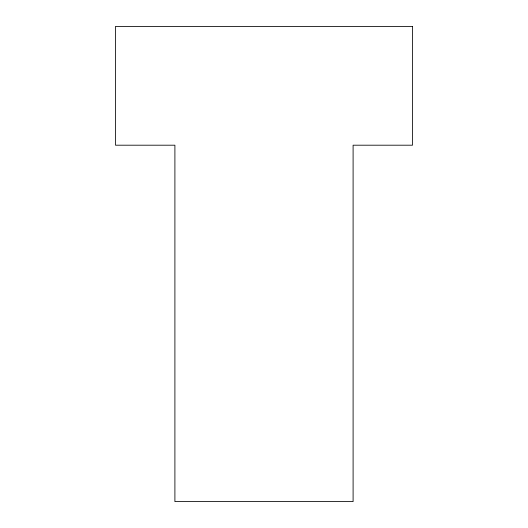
<?xml version="1.0" encoding="UTF-8"?>
<svg xmlns="http://www.w3.org/2000/svg" width="528" height="528" viewBox="0 0 528 528"><rect width="100%" height="100%" fill="white"/><g stroke="black" fill="none" stroke-linecap="round" stroke-linejoin="round"><path stroke-width="0.79" d="M412.5 26.4L115.5 26.4L115.5 145.2L174.9 145.2L174.9 501.6L353.1 501.6L353.1 145.2L412.5 145.2L412.5 26.4"/></g></svg>
